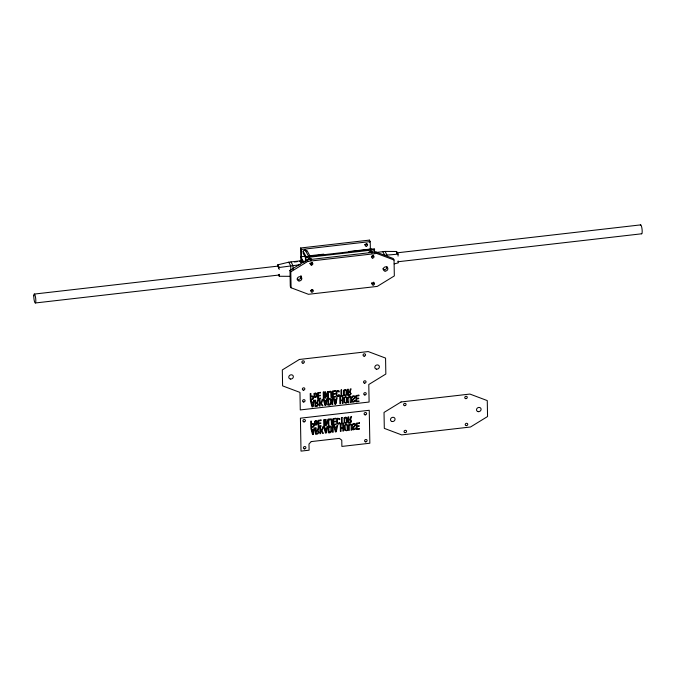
<?xml version="1.0" encoding="UTF-8"?>
<svg xmlns="http://www.w3.org/2000/svg" width="676" height="676" viewBox="0 0 676 676"><rect width="100%" height="100%" fill="white"/><g stroke="black" fill="none" stroke-linecap="round" stroke-linejoin="round"><path stroke-width="1.01" d="M305.662 257.886L303.169 253.28L303.127 251.159L305.096 249.866L307.098 250.703L310.098 256.221M307.555 259.305L309.515 258.012L311.526 258.849L311.551 260.26M310.825 264.527L312.135 263.665M368.741 252.283L370.71 250.99L372.713 251.827M289.996 270.358L307.056 259.888L375.881 251.987L393.246 258.511L394.04 259.99L394.328 275.926L377.276 286.404L308.442 294.297L291.086 287.773L290.283 286.303L289.996 270.358L290.798 271.828L291.086 287.773M290.798 271.828L307.85 261.358L376.684 253.458L394.04 259.99M277.785 266.792L277.751 264.84L288.753 262.187L300.026 260.894L300.296 261.815L301.8 261.637M394.192 263.877L398.189 262.913L398.156 260.961M300.862 262.415L300.6 247.999L369.434 240.107L370.228 241.577L370.38 249.807M300.6 247.999L301.403 249.469L370.228 241.577M304.944 256.297L300.769 256.779L304.099 262.913M309.109 255.824L323.711 254.151M348.9 251.54L371.842 248.912M305.467 260.953L305.4 256.829L374.225 248.937L374.707 252.807M305.4 256.829L305.822 257.615L374.656 249.723M301.64 262.077L301.606 260.108L302.172 260.049L303.178 261.992M375.772 252.486L385.041 251.421L396.592 251.489L398.037 254.142L398.071 256.094M294.398 261.975L297.296 261.646M300.288 261.375L302.704 261.029M34.265 294.077L278.056 266.107M396.863 252.849L640.654 224.88M300.144 264.722L279.196 267.493L277.751 264.84M397.361 252.9L398.037 254.142L384.754 255.3L382.785 251.683M35.372 302.975L279.154 275.005M397.927 261.756L641.718 233.786M302.721 261.561L301.606 260.108M289.852 276.323L279.349 276.264L278.673 275.014L279.349 276.264L279.315 274.321M303.101 262.541L302.645 261.012M374.208 248.886L374.225 252.03M385.041 251.421L387.002 255.038M375.881 251.987L376.684 253.458M370.71 250.99L371.935 253.255M305.096 249.866L308.594 256.305M309.515 258.012L310.749 260.277M303.127 251.159L306.625 257.598M307.056 259.888L307.85 261.358M300.296 261.815L300.026 260.894M291.01 261.925L292.97 265.55L293.046 269.758M288.753 262.187L290.714 265.803L290.807 271.068M396.592 251.489L396.626 253.441M369.434 240.107L369.468 242.16M305.822 257.615L305.898 261.739M301.403 249.469L301.547 257.708M301.099 275.791L301.158 278.884M279.23 269.445L278.58 266.243L278.622 268.195M305.89 250.99A1.293 1.141 -28.5 0 1 306.076 251.126M366.755 243.673A1.293 1.141 -28.5 0 1 364.719 244.484M312.388 289.556A1.175 1.039 -28.5 0 1 310.715 290.393M373.608 282.255A1.175 1.039 -28.5 0 1 371.479 283.033M373.127 255.249A1.175 1.039 -28.5 0 1 371.42 256.373M368.428 249.714A1.175 1.039 -28.5 0 1 370.237 249.723M311.999 262.651A1.293 1.141 -28.5 0 1 309.921 263.344M373.727 282.238A1.293 1.141 -28.5 0 1 371.479 283.21M373.245 255.173A1.293 1.141 -28.5 0 1 371.445 256.508M312.481 289.649A1.293 1.141 -28.5 0 1 310.597 290.46M386.993 266.665A2.358 2.07 -28.5 0 1 382.819 268.761M300.71 276.053A2.358 2.07 -28.5 0 1 297.153 279.027M311.898 262.55A1.175 1.039 -28.5 0 1 309.988 263.251M308.839 259.263A1.293 1.141 -28.5 0 1 309.287 259.035M369.78 252.469A1.293 1.141 -28.5 0 1 370.093 252.19M640.358 225.294A4.487 0.887 83.5 0 1 642.048 229.122A4.487 0.887 83.5 0 1 641.347 233.524M355.154 397.505L352.559 400.657L352.821 401.586L353.573 401.721L355.162 400.285L354.959 401.552L352.568 402.203L352.002 400.065L354.444 397.868A3.076 2.712 -28.5 0 0 354.41 396.787C353.041 394.945 351.537 399.677 351.993 396.635C352.787 395.232 355.627 395.561 355.154 397.505M355.652 425.145L353.058 428.297L353.32 429.226L354.063 429.353L355.66 427.925L355.458 429.192L353.058 429.843L352.5 427.705L354.942 425.508A3.076 2.712 -28.5 0 0 354.9 424.427C353.54 422.584 352.035 427.316 352.492 424.274C353.278 422.863 356.117 423.201 355.652 425.145M343.974 398.02L344.211 402.634L346.222 403.09L344.752 402.135L344.583 397.065L343.974 398.02M344.473 425.66L344.701 430.274L346.72 430.73L345.242 429.775L345.081 424.705L344.473 425.66M347.405 401.4L346.754 402.828L346.594 397.758L345.267 396.761L347.126 397.26L347.405 401.4M347.895 429.04L347.244 430.468L347.084 425.398L345.766 424.401L347.625 424.9L347.895 429.04M318.396 404.755L317.213 406.293L315.067 406.58L315.058 405.997C318.464 407.07 318.48 401.662 315.016 403.496L314.957 400.217L315.633 400.141L315.684 402.828L316.909 402.702L317.712 399.896L318.497 399.812L317.543 402.778L318.396 404.755M318.886 432.395L317.712 433.933L315.565 434.22L315.557 433.637C318.954 434.71 318.979 429.302 315.506 431.136L315.455 427.857L316.131 427.773L316.182 430.468L317.399 430.342L318.202 427.536L318.996 427.452L318.033 430.418L318.886 432.395M348.765 397.437L348.808 402.778L348.123 402.854C344.912 394.953 354.063 393.508 351.25 402.499L350.574 402.575C350.523 401.426 351.478 395.097 348.765 397.437M349.255 425.069L349.298 430.418L348.622 430.494C345.411 422.584 354.562 421.148 351.748 430.139L351.064 430.215C351.021 429.066 351.976 422.728 349.255 425.069M330.403 403.724L327.86 404.535L327.868 405.118C332.786 406.775 332.753 396.026 327.75 398.755L327.767 399.347L330.285 399.355L330.403 403.724M330.894 431.356L328.35 432.175L328.367 432.758C333.285 434.406 333.251 423.666 328.249 426.395L328.257 426.987L330.784 426.995L330.894 431.356M314.036 393.804L314.374 397.311C316.757 398.46 317.357 395.139 316.63 393.5L315.32 392.9L314.036 393.804M314.526 421.435L314.864 424.95C317.247 426.1 317.847 422.779 317.128 421.131L315.819 420.54L314.526 421.435M338.676 395.037L337.789 396.144L336.859 395.24L337.028 391.277L338.363 391.117C338.253 392.502 339.952 392.165 339.09 390.914L336.834 390.618L336.133 392.122L336.394 396.17L338.651 396.457L339.344 394.733L338.676 395.037M339.166 422.677L338.279 423.784L337.358 422.88L337.527 418.909L338.862 418.757C338.744 420.142 340.45 419.796 339.58 418.554L337.324 418.258L336.631 419.762L336.885 423.81L339.141 424.097L339.834 422.365L339.166 422.677M313.157 402.558L312.92 406.631L314.348 400.285L313.588 400.378L313.275 401.958L311.822 402.127L311.957 402.702L313.157 402.558M313.656 430.198L313.41 434.271L314.839 427.925L314.087 428.018L313.774 429.598L312.32 429.767L312.456 430.342L313.656 430.198M326.069 401.079L325.832 405.152L327.26 398.806L326.5 398.891L326.187 400.471L324.733 400.64L324.869 401.214L326.069 401.079M326.567 428.711L326.322 432.784L327.75 426.446L326.998 426.531L326.685 428.111L325.232 428.28L325.367 428.854L326.567 428.711M336.031 399.938L335.786 404.011L337.214 397.665L336.462 397.75L336.149 399.339L334.688 399.508L334.831 400.074L336.031 399.938M336.521 427.578L336.285 431.651L337.713 425.305L336.952 425.39L336.64 426.978L335.186 427.147L335.321 427.714L336.521 427.578M313.579 398.139L312.971 399.372L310.335 399.837L310.225 393.55L310.892 393.474L310.935 395.908L313.377 396.22L313.579 398.139M314.07 425.779L313.47 427.012L310.825 427.477L310.715 421.19L311.391 421.106L311.433 423.548L313.875 423.86L314.07 425.779M343.602 390.373L343.695 395.342L346.104 395.612L346.847 394.125L346.577 390.035L345.081 389.486L343.602 390.373M344.101 418.013L344.185 422.982L346.594 423.252L347.346 421.765L347.075 417.675L345.571 417.126L344.101 418.013M351.005 393.745L350.252 395.088L347.717 395.553L347.608 389.258L348.275 389.182L348.326 391.843L349.517 391.75L350.329 388.945L351.106 388.861L350.151 391.801L351.005 393.745M351.495 421.385L350.743 422.728L348.216 423.184L348.098 416.898L348.774 416.822L348.824 419.483L350.016 419.39L350.819 416.585L351.605 416.492L350.65 419.433L351.495 421.385M312.904 398.215L312.261 399.034L310.994 399.178L310.943 396.491L312.701 396.474L312.904 398.215M313.402 425.855L312.751 426.674L311.492 426.818L311.442 424.131L313.199 424.114L313.402 425.855M314.805 393.728L314.661 396.33L315.388 396.947L316.098 396.161L316.064 394.108L315.861 393.601L314.805 393.728M315.295 421.359L315.16 423.962L315.886 424.587L316.596 423.801L316.554 421.748L316.36 421.241L315.295 421.359M350.329 393.736L350.084 394.454L348.377 394.894L348.334 392.418L350.05 392.46L350.329 393.736M350.827 421.376L350.582 422.086L348.875 422.534L348.833 420.058L350.54 420.1L350.827 421.376M344.346 390.424L344.152 394.463L345.183 395.291L346.18 394.235L346.12 390.922L345.842 390.255L344.346 390.424M344.844 418.064L344.65 422.103L345.681 422.931L346.678 421.866L346.619 418.562L346.34 417.895L344.844 418.064M322.232 399.381L321.007 402.811L320.044 401.375L320.01 399.643L319.334 399.719L319.444 406.082L320.128 406.006L320.061 402.49L322.173 405.769L322.934 405.676L321.438 403.454L323.035 399.288L322.232 399.381M322.731 427.021L321.506 430.451L320.542 429.015L320.509 427.274L319.824 427.359L319.942 433.722L320.618 433.637L320.559 430.13L322.672 433.409L323.432 433.316L321.928 431.085L323.534 426.928L322.731 427.021M327.632 391.556L325.688 396.677L325.595 391.784L324.936 391.86L325.046 398.147L325.68 398.071L327.632 392.942L327.716 397.843L328.384 397.767L328.266 391.48L327.632 391.556M328.122 419.196L326.178 424.317L326.094 419.424L325.435 419.5L325.545 425.787L326.178 425.711L328.13 420.582L328.215 425.474L328.874 425.398L328.764 419.12L328.122 419.196M311.247 441.589L308.991 443.98L309.101 450.191L301.014 451.12L300.423 418.182L369.257 410.281L369.848 443.228L341.879 446.43L341.769 440.22L339.436 438.361L311.247 441.589M329.271 391.463L328.697 392.012L329.161 392.342L330.699 391.936L331.003 397.463L331.671 397.387L331.477 391.86L330.691 391.227L329.271 391.463M329.761 419.103L329.195 419.644L329.651 419.982L331.189 419.576L331.493 425.103L332.17 425.027L331.967 419.5L331.181 418.866L329.761 419.103M299.375 359.463L282.315 369.933L282.602 385.878L299.958 392.401L300.279 409.935L369.104 402.034L368.792 384.5L385.844 374.031L385.565 358.086L368.2 351.562L299.375 359.463M401.079 401.958L384.027 412.436L384.306 428.373L401.671 434.905L470.496 427.004L487.557 416.534L487.269 400.589L469.913 394.066L401.079 401.958M320.509 392.367L317.602 392.705L317.712 398.984L320.627 398.654L320.618 398.071L318.371 398.333L318.337 396.035L320.339 395.806L320.331 395.223L318.32 395.46L318.286 393.204L320.525 392.95L320.509 392.367M323.905 391.979L323.229 392.055L323.348 398.341L324.015 398.265L323.905 391.979M335.406 390.66L332.491 390.99L332.609 397.277L335.516 396.947L335.507 396.364L333.268 396.626L333.226 394.328L335.237 394.1L335.22 393.516L333.217 393.745L333.175 391.497L335.414 391.235L335.406 390.66M341.617 389.942L340.949 390.027L341.05 395.73L339.732 395.882L339.749 396.457L343.045 396.085L343.028 395.502L341.718 395.654L341.617 389.942M311.104 400.657L310.352 400.75L312.05 406.927L312.616 406.868L311.104 400.657M324.015 399.178L323.263 399.262L324.962 405.439L325.528 405.38L324.015 399.178M332.6 398.198L331.924 398.274L332.034 404.637L332.719 404.561L332.6 398.198M333.969 398.037L333.217 398.122L334.916 404.307L335.482 404.24L333.969 398.037M340.459 397.294L339.783 397.37L339.893 403.733L340.577 403.656L340.518 400.716L342.326 400.513L342.377 403.445L343.062 403.369L342.943 397.006L342.267 397.082L342.318 399.93L340.51 400.133L340.459 397.294M358.871 395.181L355.922 395.519L356.041 401.882L358.981 401.544L358.973 400.961L356.708 401.214L356.666 398.891L358.694 398.663L358.686 398.071L356.658 398.308L356.615 396.026L358.88 395.764L358.871 395.181M328.46 399.888L327.775 399.972L327.852 404.223L328.528 404.147L328.46 399.888M315.709 404.045L315.024 404.121L315.058 405.676L315.734 405.6L315.709 404.045M321.007 420.007L318.092 420.337L318.21 426.624L321.117 426.294L321.108 425.711L318.869 425.973L318.827 423.675L320.838 423.446L320.821 422.863L318.818 423.091L318.776 420.844L321.015 420.582L321.007 420.007M324.404 419.619L323.728 419.695L323.838 425.981L324.514 425.905L324.404 419.619M335.904 418.3L332.989 418.63L333.099 424.917L336.014 424.587L336.006 424.004L333.767 424.258L333.724 421.968L335.727 421.731L335.719 421.156L333.707 421.385L333.674 419.137L335.913 418.875L335.904 418.3M342.115 417.582L341.439 417.658L341.541 423.37L340.231 423.522L340.239 424.097L343.535 423.717L343.526 423.142L342.217 423.294L342.115 417.582M311.602 428.297L310.842 428.39L312.549 434.567L313.115 434.499L311.602 428.297M324.514 426.818L323.753 426.902L325.46 433.079L326.026 433.02L324.514 426.818M333.099 425.829L332.415 425.914L332.533 432.277L333.209 432.192L333.099 425.829M334.468 425.677L333.716 425.762L335.414 431.947L335.98 431.88L334.468 425.677M340.957 424.934L340.273 425.01L340.391 431.373L341.067 431.296L341.017 428.356L342.825 428.153L342.876 431.085L343.552 431.009L343.442 424.646L342.757 424.722L342.808 427.562L341.008 427.773L340.957 424.934M359.37 422.821L356.421 423.159L356.531 429.522L359.48 429.184L359.471 428.592L357.198 428.854L357.165 426.531L359.193 426.303L359.184 425.711L357.148 425.948L357.105 423.666L359.378 423.404L359.37 422.821M328.95 427.528L328.274 427.604L328.35 431.863L329.026 431.778L328.95 427.528M316.199 431.685L315.523 431.761L315.548 433.316L316.233 433.24L316.199 431.685M304.023 421.892A1.293 1.141 -28.5 0 0 305.324 420.134A1.293 1.141 -28.5 0 0 303.152 420.117A1.293 1.141 -28.5 0 0 304.023 421.892M365.691 441.859A1.293 1.141 -28.5 0 0 366.992 440.101A1.293 1.141 -28.5 0 0 364.82 440.084A1.293 1.141 -28.5 0 0 365.691 441.859M365.209 414.87A1.293 1.141 -28.5 0 0 366.51 413.112A1.293 1.141 -28.5 0 0 364.339 413.095A1.293 1.141 -28.5 0 0 365.209 414.87M304.504 448.881A1.293 1.141 -28.5 0 0 305.805 447.123A1.293 1.141 -28.5 0 0 303.634 447.106A1.293 1.141 -28.5 0 0 304.504 448.881M404.679 405.676A1.293 1.141 -28.5 0 0 405.98 403.91A1.293 1.141 -28.5 0 0 403.809 403.902A1.293 1.141 -28.5 0 0 404.679 405.676M466.347 425.643A1.293 1.141 -28.5 0 0 467.648 423.886A1.293 1.141 -28.5 0 0 465.477 423.869A1.293 1.141 -28.5 0 0 466.347 425.643M465.865 398.654A1.293 1.141 -28.5 0 0 467.167 396.897A1.293 1.141 -28.5 0 0 464.995 396.88A1.293 1.141 -28.5 0 0 465.865 398.654M405.161 432.665A1.293 1.141 -28.5 0 0 406.462 430.908A1.293 1.141 -28.5 0 0 404.29 430.891A1.293 1.141 -28.5 0 0 405.161 432.665M478.253 411.667A2.358 2.07 -28.5 0 0 481.016 408.743A2.358 2.07 -28.5 0 0 477.163 408.228A2.358 2.07 -28.5 0 0 478.253 411.667M392.215 421.537A2.358 2.07 -28.5 0 0 394.978 418.613A2.358 2.07 -28.5 0 0 391.125 418.106A2.358 2.07 -28.5 0 0 392.215 421.537M302.966 363.173A1.293 1.141 -28.5 0 0 304.268 361.406A1.293 1.141 -28.5 0 0 302.096 361.398A1.293 1.141 -28.5 0 0 302.966 363.173M364.643 383.14A1.293 1.141 -28.5 0 0 365.944 381.382A1.293 1.141 -28.5 0 0 363.772 381.365A1.293 1.141 -28.5 0 0 364.643 383.14M364.161 356.151A1.293 1.141 -28.5 0 0 365.462 354.393A1.293 1.141 -28.5 0 0 363.291 354.376A1.293 1.141 -28.5 0 0 364.161 356.151M303.448 390.162A1.293 1.141 -28.5 0 0 304.749 388.404A1.293 1.141 -28.5 0 0 302.578 388.387A1.293 1.141 -28.5 0 0 303.448 390.162M376.54 369.164A2.358 2.07 -28.5 0 0 379.304 366.24A2.358 2.07 -28.5 0 0 375.45 365.733A2.358 2.07 -28.5 0 0 376.54 369.164M290.503 379.042A2.358 2.07 -28.5 0 0 293.266 376.11A2.358 2.07 -28.5 0 0 289.412 375.602A2.358 2.07 -28.5 0 0 290.503 379.042M303.659 402A1.293 1.141 -28.5 0 0 304.969 400.243A1.293 1.141 -28.5 0 0 302.797 400.226A1.293 1.141 -28.5 0 0 303.659 402M364.854 394.978A1.293 1.141 -28.5 0 0 366.155 393.221A1.293 1.141 -28.5 0 0 363.984 393.204A1.293 1.141 -28.5 0 0 364.854 394.978M366.189 246.165A1.293 1.141 -28.5 0 0 367.49 244.399A1.293 1.141 -28.5 0 0 365.319 244.391A1.293 1.141 -28.5 0 0 366.189 246.165M373.127 285.035A1.293 1.141 -28.5 0 0 374.428 283.278A1.293 1.141 -28.5 0 0 372.256 283.261A1.293 1.141 -28.5 0 0 373.127 285.035M372.637 258.046A1.293 1.141 -28.5 0 0 373.938 256.288A1.293 1.141 -28.5 0 0 371.766 256.272A1.293 1.141 -28.5 0 0 372.637 258.046M311.932 292.057A1.293 1.141 -28.5 0 0 313.233 290.3A1.293 1.141 -28.5 0 0 311.061 290.283A1.293 1.141 -28.5 0 0 311.932 292.057M311.45 265.068A1.293 1.141 -28.5 0 0 312.751 263.31A1.293 1.141 -28.5 0 0 310.58 263.294A1.293 1.141 -28.5 0 0 311.45 265.068M385.024 271.068A2.358 2.07 -28.5 0 0 387.787 268.135A2.358 2.07 -28.5 0 0 383.934 267.628A2.358 2.07 -28.5 0 0 385.024 271.068M298.986 280.937A2.358 2.07 -28.5 0 0 301.75 278.013A2.358 2.07 -28.5 0 0 297.896 277.498A2.358 2.07 -28.5 0 0 298.986 280.937M33.808 295.826A4.487 0.887 83.5 0 0 35.194 302.949A4.487 0.887 83.5 0 0 35.448 296.798A4.487 0.887 83.5 0 0 33.808 295.826"/></g></svg>
